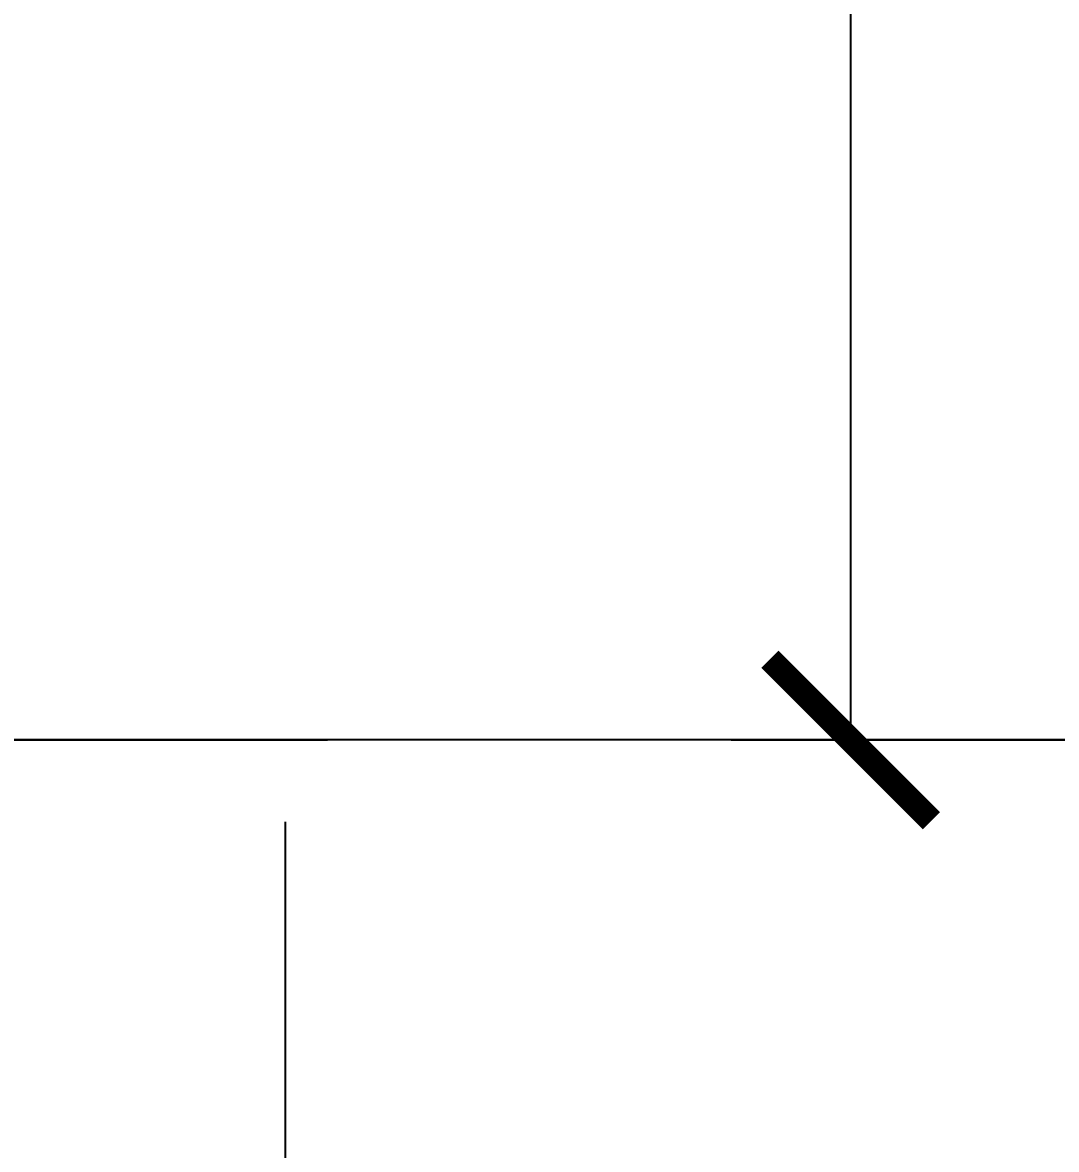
# Model space of a CAD drawing. Header units: metres. Extents: x 167 to 250, y 44 to 219.
# Drawn here: x 214.4157 to 214.6718, y 102.9155 to 103.1945 of the extents above; entities that cross this region are included whole.
import ezdxf

# ---------------------------------------------------------------- set-up
doc = ezdxf.new("R2010")
doc.units = ezdxf.units.M
doc.linetypes.add('06-PT1-01$0$HIDDEN2', pattern=[0.1875, 0.125, -0.0625])
doc.layers.add('muros', color=5, linetype='Continuous', lineweight=25)
doc.styles.add('ING_75', font='swisscl.ttf', dxfattribs={"height": 0.15})
doc.dimstyles.new('ESC_1_75_ING', dxfattribs={"dimtxt": 0.15, "dimasz": 0.04, "dimexe": 0, "dimexo": 0, "dimgap": 0.0263, "dimtad": 1, "dimzin": 4, "dimdsep": 46, "dimtxsty": 'ING_75', "dimblk": 'ARCHTICK', "dimcen": 0.06, "dimse1": 1, "dimse2": 1, "dimclrd": 256, "dimclre": 2, "dimclrt": 1, "dimadec": 0, "dimazin": 0, "dimtfac": 1, "dimtix": 1, "dimtmove": 2, "dimatfit": 3, "dimldrblk": 'ARCHTICK', "dimfxl": 0, "dimtvp": 1.75, "dimtolj": 1, "dimtzin": 4, "dimarcsym": 0})

# ---------------------------------------------------------------- blocks, each defined once
blk = doc.blocks.new('_ArchTick')
at = {"color": 0, "linetype": 'ByBlock', "const_width": 0.15}
blk.add_lwpolyline([(-0.5, -0.5), (0.5, 0.5)], dxfattribs=at)
blk = doc.blocks.new('*D864')
at = {"layer": 'Defpoints', "color": 0, "transparency": 16777216}
for p in [(215.24099, 105.41779), (214.62081, 103.0169), (215.72725, 103.0169)]:
    blk.add_point(p, dxfattribs=at)
at = {"layer": 'muros', "lineweight": -2, "transparency": 16777216}
blk.add_line((214.62081, 105.41779), (214.62081, 103.0169), dxfattribs=at)
at = {"layer": 'muros', "lineweight": -2, "transparency": 16777216, "xscale": 0.04, "yscale": 0.04, "zscale": 0.04}
for p, rotation in [((214.62081, 105.41779), 90), ((214.62081, 103.0169), 270)]:
    blk.add_blockref('_ArchTick', p, dxfattribs=dict(at, rotation=rotation))
at = {"layer": 'muros', "color": 1, "transparency": 16777216, "insert": (214.51769, 104.21734), "char_height": 0.15, "attachment_point": 5, "rotation": 90, "style": 'ING_75'}
blk.add_mtext('\\A1;2.40', dxfattribs=at)

msp = doc.modelspace()

# ---------------------------------------------------------------- linework, layer by layer
at = {"layer": 'muros', "color": 242, "true_color": 0xcd2027}
msp.add_lwpolyline([(215.24099, 105.41779), (215.24099, 104.6952), (215.72725, 104.20894), (215.72725, 103.0169), (178.95475, 103.0169), (178.95475, 105.41779), (215.24099, 105.41779)], dxfattribs=at)
at = {"layer": 'muros', "color": 254, "linetype": '06-PT1-01$0$HIDDEN2', "true_color": 0xddb3d4}
msp.add_lwpolyline([(213.46619, 103.0169), (215.72725, 103.0169), (215.72725, 100.45193), (213.46619, 100.45193)], close=True, dxfattribs=at)
at = {"layer": 'muros', "color": 11, "linetype": '06-PT1-01$0$HIDDEN2', "true_color": 0xf27172}
msp.add_lwpolyline([(214.48073, 102.99661), (214.48073, 102.39661), (213.58073, 102.39661), (213.58073, 102.98661), (214.48073, 102.98661)], dxfattribs=at)

# ---------------------------------------------------------------- dimensions: what is measured, and where the dimension line sits
at = {"layer": 'muros', "color": 114, "true_color": 0x139b48}
dim = msp.add_linear_dim(base=(214.62081, 103.0169), p1=(215.24099, 105.41779), p2=(215.72725, 103.0169), angle=90, dimstyle='ESC_1_75_ING', dxfattribs=at)
dim.commit()
dim.dimension.update_dxf_attribs({"geometry": '*D864', "text_midpoint": (214.51769, 104.21734)})

doc.saveas('drawing.dxf')
